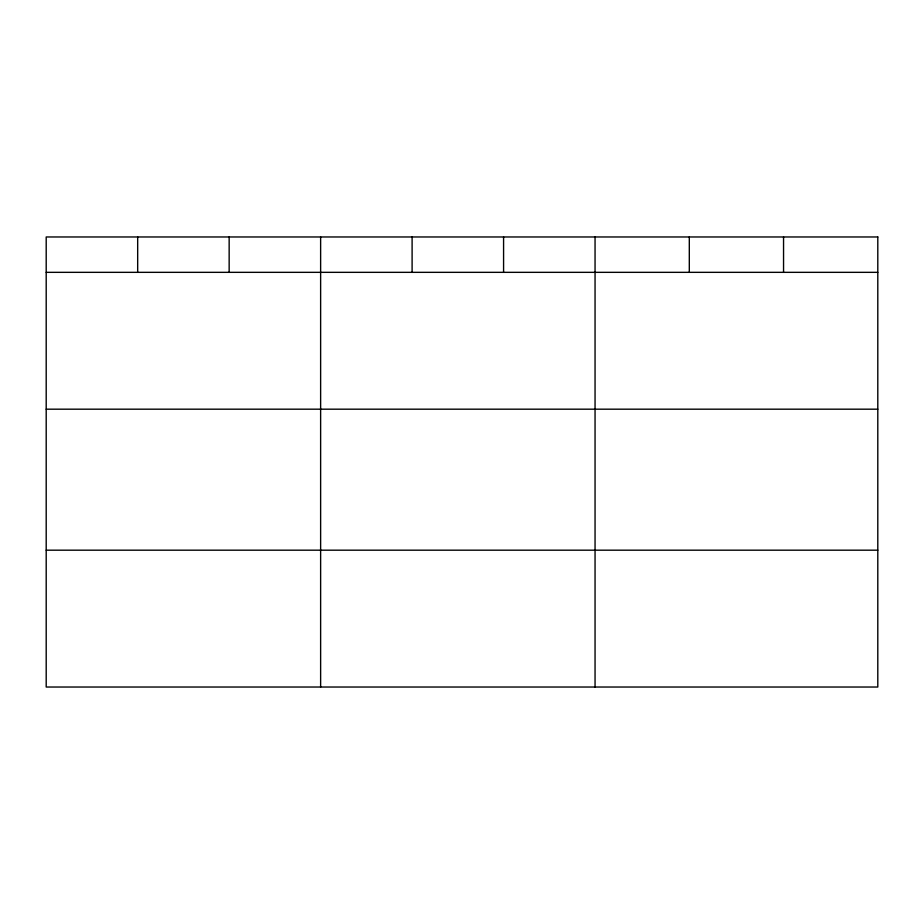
<?xml version="1.0" encoding="UTF-8"?>
<svg xmlns="http://www.w3.org/2000/svg" width="924" height="924" viewBox="0 0 924 924"><rect width="100%" height="100%" fill="white"/><g stroke="black" fill="none" stroke-linecap="round" stroke-linejoin="round"><path stroke-width="1.39" d="M46.2 272.337L877.8 272.337M46.2 409.182L877.8 409.182M46.2 550.184L877.8 550.184M783.552 236.971L783.552 272.337M689.304 236.971L689.304 272.337M595.056 236.971L595.056 687.029M503.58 236.971L503.58 272.337M412.104 236.971L412.104 272.337M320.628 236.971L320.628 687.029M229.152 236.971L229.152 272.337M137.676 236.971L137.676 272.337M877.8 236.971L46.2 236.971L46.2 687.029L877.8 687.029L877.8 236.971"/></g></svg>
